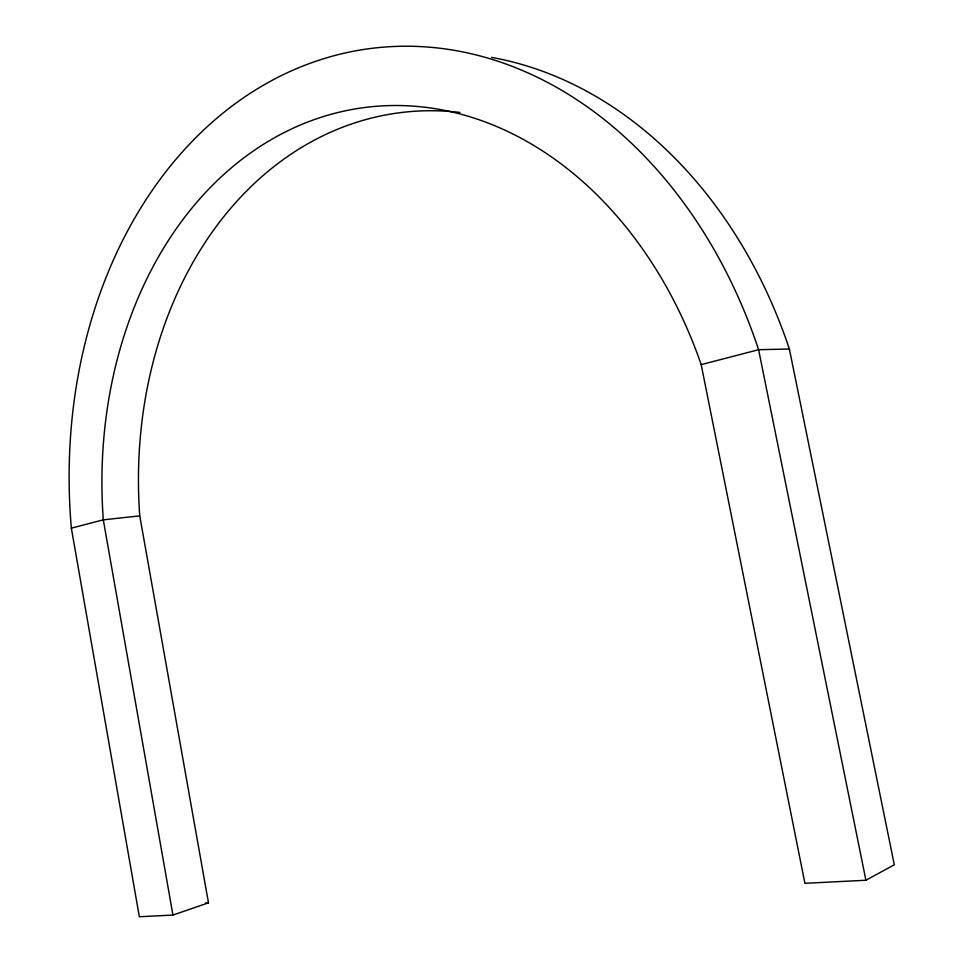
<?xml version="1.0" encoding="UTF-8"?>
<svg xmlns="http://www.w3.org/2000/svg" width="965" height="965" viewBox="0 0 965 965"><rect width="100%" height="100%" fill="white"/><g stroke="black" fill="none" stroke-linecap="round" stroke-linejoin="round"><path stroke-width="1.45" d="M789.37 349.016L758.599 349.716A460.932 357.774 82.9 0 0 336.206 55.15A460.932 357.774 82.9 0 0 71.35 528.144L139.346 916.75L172.952 915.061L103.303 519.846A403.286 312.117 82.9 0 1 334.867 113.279A403.286 312.117 82.9 0 1 701.193 364.625L804.919 883.313L865.907 880.249L894.302 864.785L789.37 349.016A449.98 354.65 82.9 0 0 491.571 57.405M172.952 915.061L208.476 902.818L139.744 515.853A393.756 309.488 82.9 0 1 459.883 112.435M71.35 528.144L103.303 519.846L139.744 515.853M701.193 364.625L758.599 349.716L865.907 880.249M205.569 902.975L208.476 902.818"/></g></svg>
